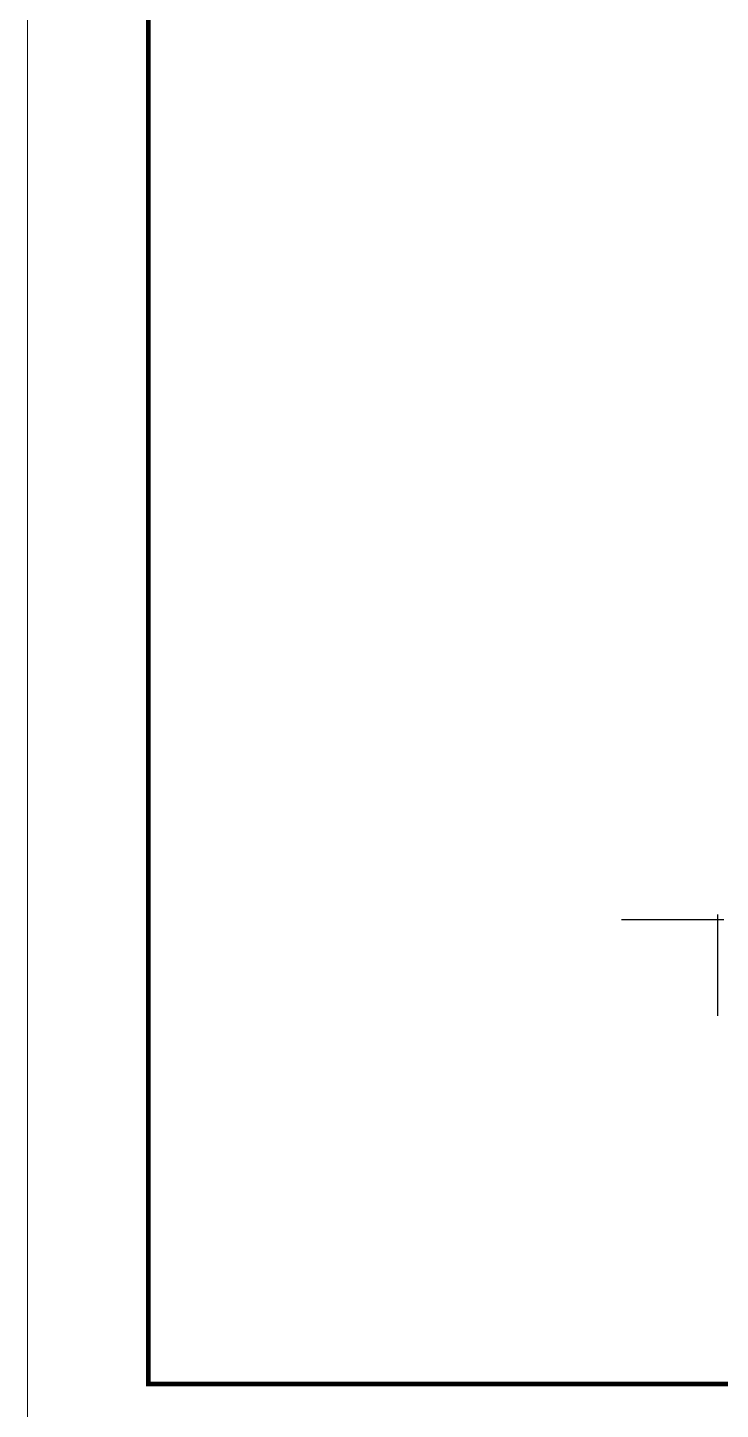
# Model space of a CAD drawing. Extents: x 3774419 to 4775970, y -926964 to 2266.
# Drawn here: x 3804417 to 3818770, y -867089 to -838448 of the extents above; entities that cross this region are included whole.
import ezdxf

# ---------------------------------------------------------------- set-up
doc = ezdxf.new("R2010")
doc.units = 0
doc.header["$LTSCALE"] = 1000
doc.header["$MEASUREMENT"] = 0
doc.layers.add('!!电气', color=1, linetype='CONTINUOUS')
doc.layers.add('图框', color=147, linetype='CONTINUOUS', lineweight=20)

# ---------------------------------------------------------------- blocks, each defined once
blk = doc.blocks.new('A$C1C403CBE')
at = {"layer": '!!电气', "color": 1}
for p, q in [((-2000, 0), (121, 0)), ((0, -2000), (0, 103))]:
    blk.add_line(p, q, dxfattribs=at)

msp = doc.modelspace()

# ---------------------------------------------------------------- linework, layer by layer
at = {"layer": '图框'}
msp.add_lwpolyline([(3804417.5, -808163.9), (3888517.5, -808163.9), (3888517.5, -867563.9), (3804417.5, -867563.9)], close=True, dxfattribs=at)
msp.add_lwpolyline([(3804417.5, -808163.9), (3888517.5, -808163.9), (3888517.5, -867563.9), (3804417.5, -867563.9)], close=True, dxfattribs=at)
at = {"layer": '图框', "const_width": 100}
msp.add_lwpolyline([(3887517.5, -866563.9), (3887517.5, -809163.9), (3806917.5, -809163.9), (3806917.5, -866563.9)], close=True, dxfattribs=at)

# ---------------------------------------------------------------- block references
at = {"layer": '!!电气'}
msp.add_blockref('A$C1C403CBE', (3818720, -856933.2), dxfattribs=at)

doc.saveas('drawing.dxf')
